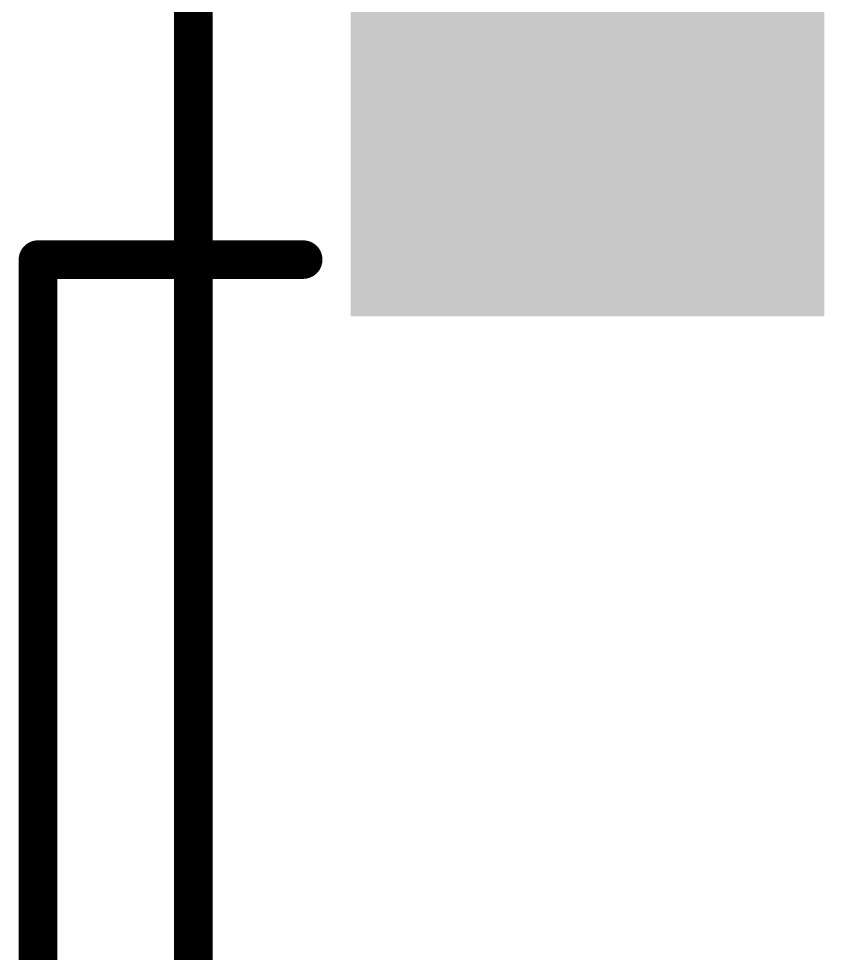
# Model space of a CAD drawing. Extents: x -0.9 to 39.5, y -0.1 to 25.5.
# Drawn here: x -0.922 to 3.33, y 12.84 to 17.771 of the extents above; entities that cross this region are included whole.
import ezdxf

# ---------------------------------------------------------------- set-up
doc = ezdxf.new("R2010")
doc.units = 0
for name, color, linetype in [('1', 12, 'CONTINUOUS'), ('16', 132, 'CONTINUOUS'), ('20', 53, 'CONTINUOUS'), ('51', 53, 'CONTINUOUS')]:
    doc.layers.add(name, color=color, linetype=linetype)

# ---------------------------------------------------------------- blocks, each defined once
blk = doc.blocks.new('RECT')
blk.add_solid([(-0.5, -0.5), (0.5, -0.5), (-0.5, 0.5), (0.5, 0.5)])

msp = doc.modelspace()

# ---------------------------------------------------------------- linework, layer by layer
at = {"layer": '1', "const_width": 0.2032}
msp.add_lwpolyline([(0, 25.4), (0, 0)], dxfattribs=at)
at = {"layer": '16', "const_width": 0.2032}
msp.add_lwpolyline([(0, 0), (0, 25.4)], dxfattribs=at)
at = {"layer": '20', "const_width": 0.2032}
msp.add_lwpolyline([(0, 25.4), (0, 0)], dxfattribs=at)
at = {"layer": '51', "const_width": 0.2032}
for points in [[(-0.82, 16.5), (-0.82, 8.9)], [(-0.82, 16.5), (0.58, 16.5)]]:
    msp.add_lwpolyline(points, dxfattribs=at)
at = {"layer": '51', "const_width": 0.1016}
for points in [[(-0.7692, 16.5, 1), (-0.8708, 16.5)], [(-0.82, 16.5508, 1), (-0.82, 16.4492)], [(0.58, 16.4492, 1), (0.58, 16.5508)]]:
    msp.add_lwpolyline(points, format="xyb", dxfattribs=at)

# ---------------------------------------------------------------- block references
at = {"layer": '1', "xscale": 2.5, "yscale": 2}
msp.add_blockref('RECT', (2.08, 17.2), dxfattribs=at)

doc.saveas('drawing.dxf')
